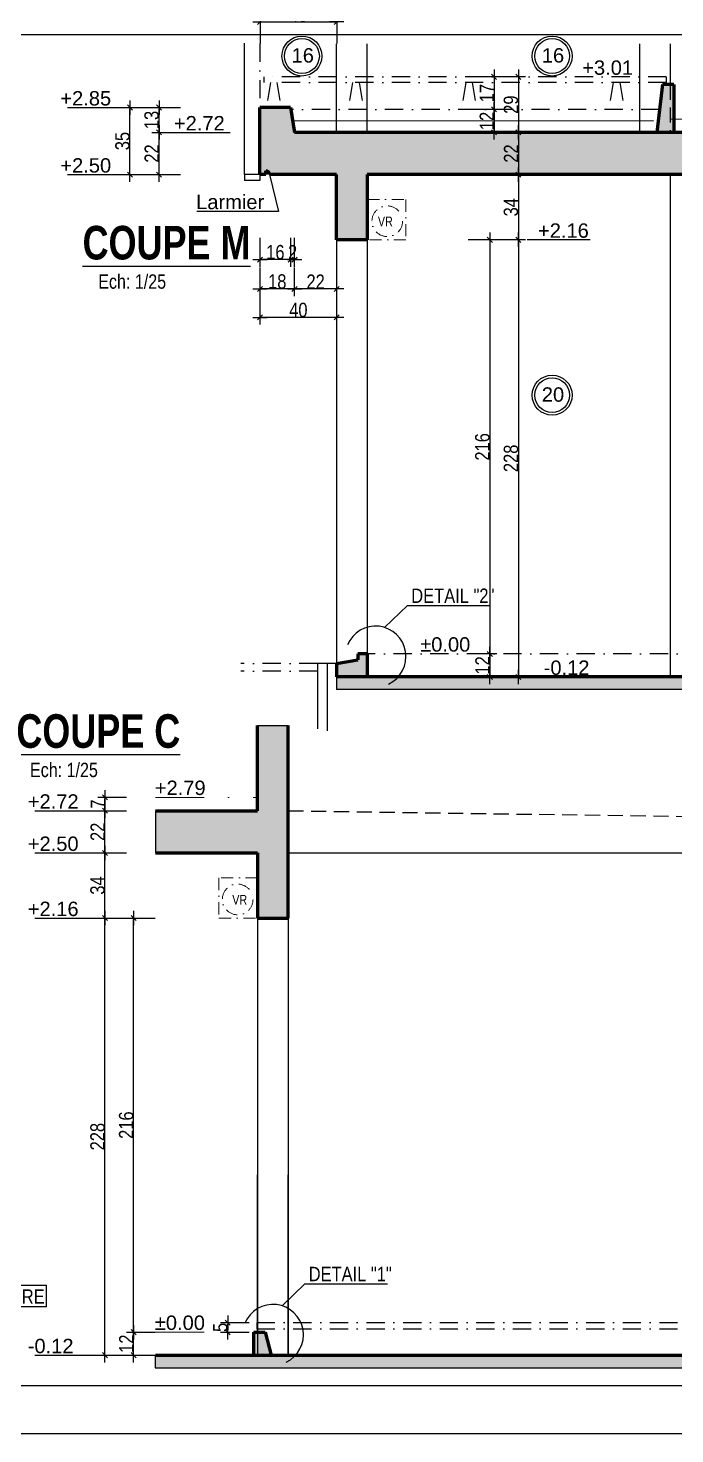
# Model space of a CAD drawing. Header units: millimetres. Extents: x -1734 to 5256, y -3612 to 588.
# Drawn here: x 1704 to 2379, y -3612 to -2146 of the extents above; entities that cross this region are included whole.
import ezdxf
from ezdxf.enums import TextEntityAlignment as Align

# ---------------------------------------------------------------- set-up
doc = ezdxf.new("R2010")
doc.units = ezdxf.units.MM
for name, pattern in [('CACHE2', [4.7625, 3.175, -1.5875]), ('TIRETPT2', [12.7, 6.35, -3.175, 0, -3.175]), ('TIRETPTX2', [50.8, 25.4, -12.7, 0, -12.7])]:
    doc.linetypes.add(name, pattern=pattern)
for name, color, linetype in [('01_Cad_2', 5, 'Continuous'), ('01_cote_gen', 4, 'Continuous'), ('01_linteaux', 2, 'Continuous'), ('01_poch_BN', 9, 'Continuous'), ('01_texte', 230, 'Continuous'), ('AA_COTES', 2, 'Continuous')]:
    doc.layers.add(name, color=color, linetype=linetype)
doc.layers.add('01_murs_coup', color=5, linetype='Continuous', lineweight=60)
doc.layers.add('01_tram_axes', color=2, linetype='TIRETPTX2', lineweight=9)
doc.styles.add('ARIAL', font='arial.ttf')
doc.styles.add('Arial Narrow', font='ARIALN.TTF')
doc.styles.add('impact', font='impact.ttf')
doc.styles.add('MATTE_TXT', font='arial.ttf')
doc.styles.add('STYLE2', font='ARIALN.TTF')
doc.linetypes.add('ISOLATION', pattern='A,0.00254,-2.54,[134,ltypeshp.shx,S=2.54,R=0,X=-2.54,Y=0],-5.08,[134,ltypeshp.shx,S=2.54,R=180,X=2.54,Y=0],-2.54', length=10.16254)
doc.dimstyles.new('JB25', dxfattribs={"dimscale": 0.1, "dimtxt": 150, "dimasz": 15, "dimexe": 0.1, "dimexo": 0.1, "dimgap": 0.09, "dimtad": 1, "dimdec": 1, "dimlfac": 0.5, "dimdsep": 46, "dimtxsty": 'STYLE2', "dimblk1": 'BOND_G', "dimblk2": 'BOND_D', "dimsah": 1, "dimcen": 1.5, "dimdle": 0.01, "dimse1": 1, "dimse2": 1, "dimclrd": 4, "dimclre": 2, "dimclrt": 6, "dimazin": 2, "dimtfac": 2.333333, "dimtdec": 1, "dimtix": 1, "dimtmove": 2, "dimatfit": 3, "dimldrblk": 'BOND_G', "dimfxl": 1, "dimtolj": 1, "dimtzin": 0, "dimarcsym": 0})
doc.dimstyles.new('JB50', dxfattribs={"dimscale": 0.1, "dimtxt": 150, "dimasz": 15, "dimexe": 0.1, "dimexo": 0.1, "dimgap": 0.09, "dimtad": 1, "dimdec": 1, "dimdsep": 46, "dimtxsty": 'STYLE2', "dimblk1": 'BOND_G', "dimblk2": 'BOND_D', "dimsah": 1, "dimcen": 1.5, "dimdle": 0.01, "dimse1": 1, "dimse2": 1, "dimclrd": 4, "dimclre": 2, "dimclrt": 6, "dimazin": 2, "dimtfac": 2.333333, "dimtdec": 1, "dimtix": 1, "dimtmove": 2, "dimatfit": 3, "dimldrblk": 'BOND_G', "dimfxl": 1, "dimtolj": 1, "dimtzin": 0, "dimarcsym": 0})

# ---------------------------------------------------------------- blocks, each defined once
blk = doc.blocks.new('BOND_G')
at = {"layer": 'AA_COTES', "color": 0}
for p, q in [((0, -5), (0, 15)), ((5, 0), (-5, 0)), ((1.77, 1.77), (-1.77, -1.77))]:
    blk.add_line(p, q, dxfattribs=at)
blk = doc.blocks.new('BOND_D')
at = {"layer": 'AA_COTES', "color": 0}
for p, q in [((5, 0), (-5, 0)), ((-1.77, -1.77), (1.77, 1.77)), ((0, 5), (0, -15))]:
    blk.add_line(p, q, dxfattribs=at)
blk = doc.blocks.new('*D160')
at = {"layer": '01_cote_gen', "color": 4, "lineweight": -2, "transparency": 16777216}
blk.add_line((4785.2, -2152.9), (75.2, -2152.9), dxfattribs=at)
at = {"layer": 'DEFPOINTS', "color": 0}
for p in [(73.7, -1999), (4786.7, -2069.5), (73.7, -2152.9)]:
    blk.add_point(p, dxfattribs=at)
at = {"layer": '01_cote_gen', "color": 4, "lineweight": -2, "transparency": 16777216, "xscale": 1.5, "yscale": 1.5, "zscale": 1.5, "rotation": 180}
blk.add_blockref('BOND_D', (73.7, -2152.9), dxfattribs=at)
at = {"layer": '01_cote_gen', "color": 4, "lineweight": -2, "transparency": 16777216, "xscale": 1.5, "yscale": 1.5, "zscale": 1.5}
blk.add_blockref('BOND_G', (4786.7, -2152.9), dxfattribs=at)
at = {"layer": '01_cote_gen', "color": 6, "transparency": 16777216, "insert": (2430.2, -2145.3), "char_height": 15, "attachment_point": 5, "style": 'STYLE2'}
blk.add_mtext('\\A1;4713', dxfattribs=at)
blk = doc.blocks.new('*D220')
at = {"layer": '01_cote_gen', "color": 4, "lineweight": -2, "ltscale": 2, "transparency": 16777216}
blk.add_line((1814.4, -3528.7), (1814.4, -3507.7), dxfattribs=at)
at = {"layer": 'DEFPOINTS', "color": 0, "ltscale": 2}
for p in [(1814.4, -3506.2), (1852.8, -3506.2), (1866.3, -3530.2)]:
    blk.add_point(p, dxfattribs=at)
at = {"layer": '01_cote_gen', "color": 4, "lineweight": -2, "ltscale": 2, "transparency": 16777216, "xscale": 1.5, "yscale": 1.5, "zscale": 1.5}
for name, p, rotation in [('BOND_D', (1814.4, -3506.2), 90), ('BOND_G', (1814.4, -3530.2), 270)]:
    blk.add_blockref(name, p, dxfattribs=dict(at, rotation=rotation))
at = {"layer": '01_cote_gen', "color": 6, "ltscale": 2, "transparency": 16777216, "insert": (1806.8, -3518.2), "char_height": 15, "attachment_point": 5, "rotation": 90, "style": 'STYLE2'}
blk.add_mtext('\\A1;12', dxfattribs=at)
blk = doc.blocks.new('*D221')
at = {"layer": '01_cote_gen', "color": 4, "lineweight": -2, "ltscale": 2, "transparency": 16777216}
blk.add_line((1784.5, -3072.7), (1784.5, -3007.7), dxfattribs=at)
at = {"layer": 'DEFPOINTS', "color": 0, "ltscale": 2}
for p in [(1784.5, -3006.2), (1848, -3006.2), (1834.7, -3074.2)]:
    blk.add_point(p, dxfattribs=at)
at = {"layer": '01_cote_gen', "color": 4, "lineweight": -2, "ltscale": 2, "transparency": 16777216, "xscale": 1.5, "yscale": 1.5, "zscale": 1.5}
for name, p, rotation in [('BOND_D', (1784.5, -3006.2), 90), ('BOND_G', (1784.5, -3074.2), 270)]:
    blk.add_blockref(name, p, dxfattribs=dict(at, rotation=rotation))
at = {"layer": '01_cote_gen', "color": 6, "ltscale": 2, "transparency": 16777216, "insert": (1776.8, -3040.2), "char_height": 15, "attachment_point": 5, "rotation": 90, "style": 'STYLE2'}
blk.add_mtext('\\A1;34', dxfattribs=at)
blk = doc.blocks.new('*D222')
at = {"layer": '01_cote_gen', "color": 4, "lineweight": -2, "ltscale": 2, "transparency": 16777216}
blk.add_line((1784.5, -3004.7), (1784.5, -2963.7), dxfattribs=at)
at = {"layer": 'DEFPOINTS', "color": 0, "ltscale": 2}
for p in [(1784.5, -2962.2), (1874.9, -2962.2), (1874.9, -3006.2)]:
    blk.add_point(p, dxfattribs=at)
at = {"layer": '01_cote_gen', "color": 4, "lineweight": -2, "ltscale": 2, "transparency": 16777216, "xscale": 1.5, "yscale": 1.5, "zscale": 1.5}
for name, p, rotation in [('BOND_D', (1784.5, -2962.2), 90), ('BOND_G', (1784.5, -3006.2), 270)]:
    blk.add_blockref(name, p, dxfattribs=dict(at, rotation=rotation))
at = {"layer": '01_cote_gen', "color": 6, "ltscale": 2, "transparency": 16777216, "insert": (1776.9, -2984.2), "char_height": 15, "attachment_point": 5, "rotation": 90, "style": 'STYLE2'}
blk.add_mtext('\\A1;22', dxfattribs=at)
blk = doc.blocks.new('*D223')
at = {"layer": '01_cote_gen', "color": 4, "lineweight": -2, "ltscale": 2, "transparency": 16777216}
blk.add_line((1784.5, -3528.7), (1784.5, -3075.7), dxfattribs=at)
at = {"layer": 'DEFPOINTS', "color": 0, "ltscale": 2}
for p in [(1784.5, -3074.2), (1864.6, -3074.2), (1858.7, -3530.2)]:
    blk.add_point(p, dxfattribs=at)
at = {"layer": '01_cote_gen', "color": 4, "lineweight": -2, "ltscale": 2, "transparency": 16777216, "xscale": 1.5, "yscale": 1.5, "zscale": 1.5}
for name, p, rotation in [('BOND_D', (1784.5, -3074.2), 90), ('BOND_G', (1784.5, -3530.2), 270)]:
    blk.add_blockref(name, p, dxfattribs=dict(at, rotation=rotation))
at = {"layer": '01_cote_gen', "color": 6, "ltscale": 2, "transparency": 16777216, "insert": (1776.8, -3302.2), "char_height": 15, "attachment_point": 5, "rotation": 90, "style": 'STYLE2'}
blk.add_mtext('\\A1;228', dxfattribs=at)
blk = doc.blocks.new('*D224')
at = {"layer": '01_cote_gen', "color": 4, "lineweight": -2, "ltscale": 2, "transparency": 16777216}
blk.add_line((1784.5, -2960.7), (1784.5, -2949.7), dxfattribs=at)
at = {"layer": 'DEFPOINTS', "color": 0, "ltscale": 2}
for p in [(1784.5, -2948.2), (1807, -2962.2), (1845.6, -2948.2)]:
    blk.add_point(p, dxfattribs=at)
at = {"layer": '01_cote_gen', "color": 4, "lineweight": -2, "ltscale": 2, "transparency": 16777216, "xscale": 1.5, "yscale": 1.5, "zscale": 1.5}
for name, p, rotation in [('BOND_D', (1784.5, -2948.2), 90), ('BOND_G', (1784.5, -2962.2), 270)]:
    blk.add_blockref(name, p, dxfattribs=dict(at, rotation=rotation))
at = {"layer": '01_cote_gen', "color": 6, "ltscale": 2, "transparency": 16777216, "insert": (1777, -2955.2), "char_height": 15, "attachment_point": 5, "rotation": 90, "style": 'STYLE2'}
blk.add_mtext('\\A1;7', dxfattribs=at)
blk = doc.blocks.new('*D225')
at = {"layer": '01_cote_gen', "color": 4, "lineweight": -2, "ltscale": 2, "transparency": 16777216}
blk.add_line((1814.4, -3504.7), (1814.4, -3075.7), dxfattribs=at)
at = {"layer": 'DEFPOINTS', "color": 0, "ltscale": 2}
for p in [(1807, -3074.2), (1814.4, -3074.2), (1821.9, -3506.2)]:
    blk.add_point(p, dxfattribs=at)
at = {"layer": '01_cote_gen', "color": 4, "lineweight": -2, "ltscale": 2, "transparency": 16777216, "xscale": 1.5, "yscale": 1.5, "zscale": 1.5}
for name, p, rotation in [('BOND_D', (1814.4, -3074.2), 90), ('BOND_G', (1814.4, -3506.2), 270)]:
    blk.add_blockref(name, p, dxfattribs=dict(at, rotation=rotation))
at = {"layer": '01_cote_gen', "color": 6, "ltscale": 2, "transparency": 16777216, "insert": (1806.7, -3290.2), "char_height": 15, "attachment_point": 5, "rotation": 90, "style": 'STYLE2'}
blk.add_mtext('\\A1;216', dxfattribs=at)
blk = doc.blocks.new('*D241')
at = {"layer": '01_cote_gen', "color": 4, "lineweight": -2, "transparency": 16777216}
blk.add_line((1912.6, -3504.7), (1912.6, -3497.7), dxfattribs=at)
at = {"layer": 'DEFPOINTS', "color": 0}
for p in [(1912.6, -3496.2), (1948, -3496.2), (1951.8, -3506.2)]:
    blk.add_point(p, dxfattribs=at)
at = {"layer": '01_cote_gen', "color": 4, "lineweight": -2, "transparency": 16777216, "xscale": 1.5, "yscale": 1.5, "zscale": 1.5}
for name, p, rotation in [('BOND_D', (1912.6, -3496.2), 90), ('BOND_G', (1912.6, -3506.2), 270)]:
    blk.add_blockref(name, p, dxfattribs=dict(at, rotation=rotation))
at = {"layer": '01_cote_gen', "color": 6, "transparency": 16777216, "insert": (1904.9, -3501.2), "char_height": 15, "attachment_point": 5, "rotation": 90, "style": 'STYLE2'}
blk.add_mtext('\\A1;5', dxfattribs=at)
blk = doc.blocks.new('*D353')
at = {"layer": '01_cote_gen', "color": 4, "lineweight": -2, "transparency": 16777216}
blk.add_line((2215.9, -2256.1), (2215.9, -2297.1), dxfattribs=at)
at = {"layer": 'DEFPOINTS', "color": 0}
for p in [(2448.5, -2254.6), (2215.9, -2298.6), (2448.5, -2298.6)]:
    blk.add_point(p, dxfattribs=at)
at = {"layer": '01_cote_gen', "color": 4, "lineweight": -2, "transparency": 16777216, "xscale": 1.5, "yscale": 1.5, "zscale": 1.5}
for name, p, rotation in [('BOND_G', (2215.9, -2254.6), 90), ('BOND_D', (2215.9, -2298.6), 270)]:
    blk.add_blockref(name, p, dxfattribs=dict(at, rotation=rotation))
at = {"layer": '01_cote_gen', "color": 6, "transparency": 16777216, "insert": (2208.3, -2276.6), "char_height": 15, "attachment_point": 5, "rotation": 90, "style": 'STYLE2'}
blk.add_mtext('\\A1;22', dxfattribs=at)
blk = doc.blocks.new('*D354')
at = {"layer": '01_cote_gen', "color": 4, "lineweight": -2, "transparency": 16777216}
blk.add_line((2215.9, -2300.1), (2215.9, -2365.1), dxfattribs=at)
at = {"layer": 'DEFPOINTS', "color": 0}
for p in [(2208.4, -2298.6), (2208.4, -2366.6), (2215.9, -2366.6)]:
    blk.add_point(p, dxfattribs=at)
at = {"layer": '01_cote_gen', "color": 4, "lineweight": -2, "transparency": 16777216, "xscale": 1.5, "yscale": 1.5, "zscale": 1.5}
for name, p, rotation in [('BOND_G', (2215.9, -2298.6), 90), ('BOND_D', (2215.9, -2366.6), 270)]:
    blk.add_blockref(name, p, dxfattribs=dict(at, rotation=rotation))
at = {"layer": '01_cote_gen', "color": 6, "transparency": 16777216, "insert": (2208.2, -2332.6), "char_height": 15, "attachment_point": 5, "rotation": 90, "style": 'STYLE2'}
blk.add_mtext('\\A1;34', dxfattribs=at)
blk = doc.blocks.new('*D355')
at = {"layer": '01_cote_gen', "color": 4, "lineweight": -2, "transparency": 16777216}
blk.add_line((2215.9, -2368.1), (2215.9, -2821.1), dxfattribs=at)
at = {"layer": 'DEFPOINTS', "color": 0}
for p in [(2208.4, -2366.6), (2210.2, -2822.6), (2215.9, -2822.6)]:
    blk.add_point(p, dxfattribs=at)
at = {"layer": '01_cote_gen', "color": 4, "lineweight": -2, "transparency": 16777216, "xscale": 1.5, "yscale": 1.5, "zscale": 1.5}
for name, p, rotation in [('BOND_G', (2215.9, -2366.6), 90), ('BOND_D', (2215.9, -2822.6), 270)]:
    blk.add_blockref(name, p, dxfattribs=dict(at, rotation=rotation))
at = {"layer": '01_cote_gen', "color": 6, "transparency": 16777216, "insert": (2208.2, -2594.6), "char_height": 15, "attachment_point": 5, "rotation": 90, "style": 'STYLE2'}
blk.add_mtext('\\A1;228', dxfattribs=at)
blk = doc.blocks.new('*D356')
at = {"layer": '01_cote_gen', "color": 4, "lineweight": -2, "transparency": 16777216}
blk.add_line((2186.1, -2368.1), (2186.1, -2797.1), dxfattribs=at)
at = {"layer": 'DEFPOINTS', "color": 0}
for p in [(2098.6, -2366.6), (2085, -2798.6), (2186.1, -2798.6)]:
    blk.add_point(p, dxfattribs=at)
at = {"layer": '01_cote_gen', "color": 4, "lineweight": -2, "transparency": 16777216, "xscale": 1.5, "yscale": 1.5, "zscale": 1.5}
for name, p, rotation in [('BOND_G', (2186.1, -2366.6), 90), ('BOND_D', (2186.1, -2798.6), 270)]:
    blk.add_blockref(name, p, dxfattribs=dict(at, rotation=rotation))
at = {"layer": '01_cote_gen', "color": 6, "transparency": 16777216, "insert": (2178.4, -2582.6), "char_height": 15, "attachment_point": 5, "rotation": 90, "style": 'STYLE2'}
blk.add_mtext('\\A1;216', dxfattribs=at)
blk = doc.blocks.new('*D357')
at = {"layer": '01_cote_gen', "color": 4, "lineweight": -2, "transparency": 16777216}
blk.add_line((2186.1, -2800.1), (2186.1, -2821.1), dxfattribs=at)
at = {"layer": 'DEFPOINTS', "color": 0}
for p in [(2178.6, -2798.6), (2186.1, -2822.6), (2448, -2822.6)]:
    blk.add_point(p, dxfattribs=at)
at = {"layer": '01_cote_gen', "color": 4, "lineweight": -2, "transparency": 16777216, "xscale": 1.5, "yscale": 1.5, "zscale": 1.5}
for name, p, rotation in [('BOND_G', (2186.1, -2798.6), 90), ('BOND_D', (2186.1, -2822.6), 270)]:
    blk.add_blockref(name, p, dxfattribs=dict(at, rotation=rotation))
at = {"layer": '01_cote_gen', "color": 6, "transparency": 16777216, "insert": (2178.5, -2810.6), "char_height": 15, "attachment_point": 5, "rotation": 90, "style": 'STYLE2'}
blk.add_mtext('\\A1;12', dxfattribs=at)
blk = doc.blocks.new('*D358')
at = {"layer": '01_cote_gen', "color": 4, "lineweight": -2, "transparency": 16777216}
blk.add_line((1947.8, -2139.2), (2024.8, -2139.2), dxfattribs=at)
at = {"layer": 'DEFPOINTS', "color": 0}
for p in [(2026.3, -2139.2), (2026.3, -2148), (1946.3, -2201.8)]:
    blk.add_point(p, dxfattribs=at)
at = {"layer": '01_cote_gen', "color": 4, "lineweight": -2, "transparency": 16777216, "xscale": 1.5, "yscale": 1.5, "zscale": 1.5, "rotation": 180}
blk.add_blockref('BOND_G', (1946.3, -2139.2), dxfattribs=at)
at = {"layer": '01_cote_gen', "color": 4, "lineweight": -2, "transparency": 16777216, "xscale": 1.5, "yscale": 1.5, "zscale": 1.5}
blk.add_blockref('BOND_D', (2026.3, -2139.2), dxfattribs=at)
at = {"layer": '01_cote_gen', "color": 6, "transparency": 16777216, "insert": (1986.3, -2131.5), "char_height": 15, "attachment_point": 5, "style": 'STYLE2'}
blk.add_mtext('\\A1;40', dxfattribs=at)
blk = doc.blocks.new('*D359')
at = {"layer": '01_cote_gen', "color": 4, "lineweight": -2, "transparency": 16777216}
blk.add_line((1840.9, -2297.1), (1840.9, -2256.1), dxfattribs=at)
at = {"layer": 'DEFPOINTS', "color": 0}
for p in [(1840.9, -2254.6), (2000.5, -2254.6), (1920.5, -2298.6)]:
    blk.add_point(p, dxfattribs=at)
at = {"layer": '01_cote_gen', "color": 4, "lineweight": -2, "transparency": 16777216, "xscale": 1.5, "yscale": 1.5, "zscale": 1.5}
for name, p, rotation in [('BOND_D', (1840.9, -2254.6), 90), ('BOND_G', (1840.9, -2298.6), 270)]:
    blk.add_blockref(name, p, dxfattribs=dict(at, rotation=rotation))
at = {"layer": '01_cote_gen', "color": 6, "transparency": 16777216, "insert": (1833.3, -2276.6), "char_height": 15, "attachment_point": 5, "rotation": 90, "style": 'STYLE2'}
blk.add_mtext('\\A1;22', dxfattribs=at)
blk = doc.blocks.new('*D360')
at = {"layer": '01_cote_gen', "color": 4, "lineweight": -2, "transparency": 16777216}
blk.add_line((1810.5, -2297.1), (1810.5, -2230.1), dxfattribs=at)
at = {"layer": 'DEFPOINTS', "color": 0}
for p in [(1810.5, -2228.6), (1939, -2228.6), (1949.6, -2298.6)]:
    blk.add_point(p, dxfattribs=at)
at = {"layer": '01_cote_gen', "color": 4, "lineweight": -2, "transparency": 16777216, "xscale": 1.5, "yscale": 1.5, "zscale": 1.5}
for name, p, rotation in [('BOND_D', (1810.5, -2228.6), 90), ('BOND_G', (1810.5, -2298.6), 270)]:
    blk.add_blockref(name, p, dxfattribs=dict(at, rotation=rotation))
at = {"layer": '01_cote_gen', "color": 6, "transparency": 16777216, "insert": (1802.8, -2263.6), "char_height": 15, "attachment_point": 5, "rotation": 90, "style": 'STYLE2'}
blk.add_mtext('\\A1;35', dxfattribs=at)
blk = doc.blocks.new('*D361')
at = {"layer": '01_cote_gen', "color": 4, "lineweight": -2, "transparency": 16777216}
blk.add_line((1840.9, -2253.1), (1840.9, -2230.1), dxfattribs=at)
at = {"layer": 'DEFPOINTS', "color": 0}
for p in [(1833, -2228.6), (1840.9, -2228.6), (1863.4, -2254.6)]:
    blk.add_point(p, dxfattribs=at)
at = {"layer": '01_cote_gen', "color": 4, "lineweight": -2, "transparency": 16777216, "xscale": 1.5, "yscale": 1.5, "zscale": 1.5}
for name, p, rotation in [('BOND_D', (1840.9, -2228.6), 90), ('BOND_G', (1840.9, -2254.6), 270)]:
    blk.add_blockref(name, p, dxfattribs=dict(at, rotation=rotation))
at = {"layer": '01_cote_gen', "color": 6, "transparency": 16777216, "insert": (1833.2, -2241.6), "char_height": 15, "attachment_point": 5, "rotation": 90, "style": 'STYLE2'}
blk.add_mtext('\\A1;13', dxfattribs=at)
blk = doc.blocks.new('*D365')
at = {"layer": '01_cote_gen', "color": 4, "lineweight": -2, "transparency": 16777216}
blk.add_line((2474.4, -2206.1), (2474.4, -2239.1), dxfattribs=at)
at = {"layer": 'DEFPOINTS', "color": 0}
for p in [(2378.3, -2204.6), (2388.7, -2240.6), (2474.4, -2240.6)]:
    blk.add_point(p, dxfattribs=at)
at = {"layer": '01_cote_gen', "color": 4, "lineweight": -2, "transparency": 16777216, "xscale": 1.5, "yscale": 1.5, "zscale": 1.5}
for name, p, rotation in [('BOND_G', (2474.4, -2204.6), 90), ('BOND_D', (2474.4, -2240.6), 270)]:
    blk.add_blockref(name, p, dxfattribs=dict(at, rotation=rotation))
at = {"layer": '01_cote_gen', "color": 6, "transparency": 16777216, "insert": (2466.7, -2222.6), "char_height": 15, "attachment_point": 5, "rotation": 90, "style": 'STYLE2'}
blk.add_mtext('\\A1;18', dxfattribs=at)
blk = doc.blocks.new('*D369')
at = {"layer": '01_cote_gen', "color": 4, "lineweight": -2, "transparency": 16777216}
blk.add_line((2215.9, -2198.1), (2215.9, -2253.1), dxfattribs=at)
at = {"layer": 'DEFPOINTS', "color": 0}
for p in [(2211.6, -2196.6), (2215.9, -2254.6), (2223.7, -2254.6)]:
    blk.add_point(p, dxfattribs=at)
at = {"layer": '01_cote_gen', "color": 4, "lineweight": -2, "transparency": 16777216, "xscale": 1.5, "yscale": 1.5, "zscale": 1.5}
for name, p, rotation in [('BOND_G', (2215.9, -2196.6), 90), ('BOND_D', (2215.9, -2254.6), 270)]:
    blk.add_blockref(name, p, dxfattribs=dict(at, rotation=rotation))
at = {"layer": '01_cote_gen', "color": 6, "transparency": 16777216, "insert": (2208.2, -2225.6), "char_height": 15, "attachment_point": 5, "rotation": 90, "style": 'STYLE2'}
blk.add_mtext('\\A1;29', dxfattribs=at)
blk = doc.blocks.new('*D370')
at = {"layer": '01_cote_gen', "color": 4, "lineweight": -2, "transparency": 16777216}
blk.add_line((2190.6, -2198.1), (2190.6, -2229.1), dxfattribs=at)
at = {"layer": 'DEFPOINTS', "color": 0}
for p in [(2191.4, -2196.6), (2190.6, -2230.6), (2191.4, -2230.6)]:
    blk.add_point(p, dxfattribs=at)
at = {"layer": '01_cote_gen', "color": 4, "lineweight": -2, "transparency": 16777216, "xscale": 1.5, "yscale": 1.5, "zscale": 1.5}
for name, p, rotation in [('BOND_G', (2190.6, -2196.6), 90), ('BOND_D', (2190.6, -2230.6), 270)]:
    blk.add_blockref(name, p, dxfattribs=dict(at, rotation=rotation))
at = {"layer": '01_cote_gen', "color": 6, "transparency": 16777216, "insert": (2183, -2213.6), "char_height": 15, "attachment_point": 5, "rotation": 90, "style": 'STYLE2'}
blk.add_mtext('\\A1;17', dxfattribs=at)
blk = doc.blocks.new('*D371')
at = {"layer": '01_cote_gen', "color": 4, "lineweight": -2, "transparency": 16777216}
blk.add_line((2190.6, -2232.1), (2190.6, -2253.1), dxfattribs=at)
at = {"layer": 'DEFPOINTS', "color": 0}
for p in [(2183.1, -2230.6), (2187.4, -2254.6), (2190.6, -2254.6)]:
    blk.add_point(p, dxfattribs=at)
at = {"layer": '01_cote_gen', "color": 4, "lineweight": -2, "transparency": 16777216, "xscale": 1.5, "yscale": 1.5, "zscale": 1.5}
for name, p, rotation in [('BOND_G', (2190.6, -2230.6), 90), ('BOND_D', (2190.6, -2254.6), 270)]:
    blk.add_blockref(name, p, dxfattribs=dict(at, rotation=rotation))
at = {"layer": '01_cote_gen', "color": 6, "transparency": 16777216, "insert": (2183, -2242.6), "char_height": 15, "attachment_point": 5, "rotation": 90, "style": 'STYLE2'}
blk.add_mtext('\\A1;12', dxfattribs=at)
blk = doc.blocks.new('*D372')
at = {"layer": '01_cote_gen', "color": 4, "lineweight": -2, "transparency": 16777216}
for p, q in [((2444.2, -2195.1), (2444.2, -2193.6)), ((2444.2, -2204.6), (2444.2, -2196.6)), ((2444.2, -2206.1), (2444.2, -2207.6))]:
    blk.add_line(p, q, dxfattribs=at)
at = {"layer": 'DEFPOINTS', "color": 0}
for p in [(2370.3, -2196.6), (2444.2, -2196.6), (2378.3, -2204.6)]:
    blk.add_point(p, dxfattribs=at)
at = {"layer": '01_cote_gen', "color": 4, "lineweight": -2, "transparency": 16777216, "xscale": 1.5, "yscale": 1.5, "zscale": 1.5}
for name, p, rotation in [('BOND_D', (2444.2, -2196.6), 270), ('BOND_G', (2444.2, -2204.6), 90)]:
    blk.add_blockref(name, p, dxfattribs=dict(at, rotation=rotation))
at = {"layer": '01_cote_gen', "color": 6, "transparency": 16777216, "insert": (2436.7, -2200.6), "char_height": 15, "attachment_point": 5, "rotation": 90, "style": 'STYLE2'}
blk.add_mtext('\\A1;4', dxfattribs=at)
blk = doc.blocks.new('*D639')
at = {"layer": '01_cote_gen', "color": 4, "lineweight": -2, "transparency": 16777216}
blk.add_line((2024.8, -2447.6), (1947.8, -2447.6), dxfattribs=at)
at = {"layer": 'DEFPOINTS', "color": 0}
for p in [(1946.3, -2311.4), (2026.3, -2334.4), (1946.3, -2447.6)]:
    blk.add_point(p, dxfattribs=at)
at = {"layer": '01_cote_gen', "color": 4, "lineweight": -2, "transparency": 16777216, "xscale": 1.5, "yscale": 1.5, "zscale": 1.5, "rotation": 180}
blk.add_blockref('BOND_D', (1946.3, -2447.6), dxfattribs=at)
at = {"layer": '01_cote_gen', "color": 4, "lineweight": -2, "transparency": 16777216, "xscale": 1.5, "yscale": 1.5, "zscale": 1.5}
blk.add_blockref('BOND_G', (2026.3, -2447.6), dxfattribs=at)
at = {"layer": '01_cote_gen', "color": 6, "transparency": 16777216, "insert": (1986.3, -2439.9), "char_height": 15, "attachment_point": 5, "style": 'STYLE2'}
blk.add_mtext('\\A1;40', dxfattribs=at)
blk = doc.blocks.new('*D640')
at = {"layer": '01_cote_gen', "color": 4, "lineweight": -2, "transparency": 16777216}
blk.add_line((1980.8, -2417.9), (1947.8, -2417.9), dxfattribs=at)
at = {"layer": 'DEFPOINTS', "color": 0}
for p in [(1946.3, -2299.4), (1982.3, -2290.4), (1946.3, -2417.9)]:
    blk.add_point(p, dxfattribs=at)
at = {"layer": '01_cote_gen', "color": 4, "lineweight": -2, "transparency": 16777216, "xscale": 1.5, "yscale": 1.5, "zscale": 1.5, "rotation": 180}
blk.add_blockref('BOND_D', (1946.3, -2417.9), dxfattribs=at)
at = {"layer": '01_cote_gen', "color": 4, "lineweight": -2, "transparency": 16777216, "xscale": 1.5, "yscale": 1.5, "zscale": 1.5}
blk.add_blockref('BOND_G', (1982.3, -2417.9), dxfattribs=at)
at = {"layer": '01_cote_gen', "color": 6, "transparency": 16777216, "insert": (1964.3, -2410.2), "char_height": 15, "attachment_point": 5, "style": 'STYLE2'}
blk.add_mtext('\\A1;18', dxfattribs=at)
blk = doc.blocks.new('*D641')
at = {"layer": '01_cote_gen', "color": 4, "lineweight": -2, "transparency": 16777216}
for p, q in [((1976.8, -2387.2), (1975.3, -2387.2)), ((1978.3, -2387.2), (1982.3, -2387.2)), ((1983.8, -2387.2), (1985.3, -2387.2))]:
    blk.add_line(p, q, dxfattribs=at)
at = {"layer": 'DEFPOINTS', "color": 0}
for p in [(1978.3, -2264.4), (1982.3, -2290.4), (1982.3, -2387.2)]:
    blk.add_point(p, dxfattribs=at)
at = {"layer": '01_cote_gen', "color": 4, "lineweight": -2, "transparency": 16777216, "xscale": 1.5, "yscale": 1.5, "zscale": 1.5}
blk.add_blockref('BOND_G', (1978.3, -2387.2), dxfattribs=at)
at = {"layer": '01_cote_gen', "color": 4, "lineweight": -2, "transparency": 16777216, "xscale": 1.5, "yscale": 1.5, "zscale": 1.5, "rotation": 180}
blk.add_blockref('BOND_D', (1982.3, -2387.2), dxfattribs=at)
at = {"layer": '01_cote_gen', "color": 6, "transparency": 16777216, "insert": (1980.3, -2379.7), "char_height": 15, "attachment_point": 5, "style": 'STYLE2'}
blk.add_mtext('\\A1;2', dxfattribs=at)
blk = doc.blocks.new('*D642')
at = {"layer": '01_cote_gen', "color": 4, "lineweight": -2, "transparency": 16777216}
blk.add_line((1976.8, -2387.2), (1947.8, -2387.2), dxfattribs=at)
at = {"layer": 'DEFPOINTS', "color": 0}
for p in [(1946.3, -2264.4), (1978.3, -2264.4), (1946.3, -2387.2)]:
    blk.add_point(p, dxfattribs=at)
at = {"layer": '01_cote_gen', "color": 4, "lineweight": -2, "transparency": 16777216, "xscale": 1.5, "yscale": 1.5, "zscale": 1.5, "rotation": 180}
blk.add_blockref('BOND_D', (1946.3, -2387.2), dxfattribs=at)
at = {"layer": '01_cote_gen', "color": 4, "lineweight": -2, "transparency": 16777216, "xscale": 1.5, "yscale": 1.5, "zscale": 1.5}
blk.add_blockref('BOND_G', (1978.3, -2387.2), dxfattribs=at)
at = {"layer": '01_cote_gen', "color": 6, "transparency": 16777216, "insert": (1962.3, -2379.6), "char_height": 15, "attachment_point": 5, "style": 'STYLE2'}
blk.add_mtext('\\A1;16', dxfattribs=at)
blk = doc.blocks.new('*D643')
at = {"layer": '01_cote_gen', "color": 4, "lineweight": -2, "transparency": 16777216}
blk.add_line((2024.8, -2417.9), (1983.8, -2417.9), dxfattribs=at)
at = {"layer": 'DEFPOINTS', "color": 0}
for p in [(1982.3, -2401), (2026.3, -2396.1), (1982.3, -2417.9)]:
    blk.add_point(p, dxfattribs=at)
at = {"layer": '01_cote_gen', "color": 4, "lineweight": -2, "transparency": 16777216, "xscale": 1.5, "yscale": 1.5, "zscale": 1.5, "rotation": 180}
blk.add_blockref('BOND_D', (1982.3, -2417.9), dxfattribs=at)
at = {"layer": '01_cote_gen', "color": 4, "lineweight": -2, "transparency": 16777216, "xscale": 1.5, "yscale": 1.5, "zscale": 1.5}
blk.add_blockref('BOND_G', (2026.3, -2417.9), dxfattribs=at)
at = {"layer": '01_cote_gen', "color": 6, "transparency": 16777216, "insert": (2004.3, -2410.3), "char_height": 15, "attachment_point": 5, "style": 'STYLE2'}
blk.add_mtext('\\A1;22', dxfattribs=at)

msp = doc.modelspace()

# ---------------------------------------------------------------- hatches: boundary and pattern name
at = {"layer": '01_poch_BN'}
h = msp.add_hatch(color=256, dxfattribs=at)
h.dxf.hatch_style = 1
h.paths.add_polyline_path([(2448.48, -2254.63), (1982.27, -2254.63), (1978.27, -2228.63), (1946.27, -2228.63), (1946.27, -2298.63), (1952.27, -2298.63), (1952.27, -2294.63, -0.4142136), (1956.27, -2298.63), (2026.27, -2298.63), (2026.27, -2366.63), (2058.27, -2366.63), (2058.27, -2298.63), (2448.48, -2298.63)])
h.paths.add_polyline_path([(2378.27, -2204.63), (2366.27, -2204.63), (2360.27, -2254.63), (2378.27, -2254.63)])
h = msp.add_hatch(color=256, dxfattribs=at)
h.dxf.hatch_style = 1
h.paths.add_polyline_path([(2448.48, -2822.63), (2062.27, -2822.63), (2026.27, -2822.63), (2026.27, -2835.68), (2448.48, -2835.68)])
h.paths.add_polyline_path([(2058.27, -2798.63), (2048.27, -2798.63), (2048.27, -2804.63), (2026.27, -2808.63), (2026.27, -2822.63), (2058.27, -2822.63)])
h = msp.add_hatch(color=256, dxfattribs=at)
h.dxf.hatch_style = 1
h.paths.add_polyline_path([(1975.81, -2873.13), (1943.81, -2873.13), (1943.81, -2962.24), (1837.32, -2962.24), (1837.32, -3006.24), (1943.81, -3006.24), (1943.81, -3074.24), (1975.81, -3074.24)])
h.paths.add_polyline_path([(2649.12, -3530.24), (1975.81, -3530.24), (1836.86, -3530.24), (1836.86, -3543.28), (2649.12, -3543.28)])
h.paths.add_polyline_path([(2605.81, -3402.24), (2569.81, -3402.24), (2569.81, -3530.24), (2605.81, -3530.24)])
h.paths.add_polyline_path([(1951.81, -3506.24), (1939.81, -3506.24), (1939.81, -3530.24), (1957.81, -3530.24)])

# ---------------------------------------------------------------- linework, layer by layer
at = {"layer": '01_Cad_2', "color": 2}
msp.add_line((4206.49, -3562.28), (-1683.51, -3562.28), dxfattribs=at)
at = {"layer": '01_Cad_2'}
msp.add_line((4206.49, -3612.28), (-1733.51, -3612.28), dxfattribs=at)
at = {"layer": '01_cote_gen'}
msp.add_line((2026.27, -2822.63), (2026.27, -2835.68), dxfattribs=at)
at = {"layer": '01_linteaux'}
for p, q in [((1930.27, -2298.63), (1930.27, -2161.53)), ((2026.27, -2254.63), (2026.27, -2162.28)), ((2058.27, -2254.63), (2058.27, -2162.28)), ((2342.27, -2162.28), (2342.27, -2254.63)), ((2374.27, -2162.28), (2374.27, -2204.63)), ((1946.27, -2298.63), (1930.27, -2298.63)), ((2374.27, -2298.63), (2374.27, -2822.63)), ((2026.27, -2366.63), (2026.27, -2808.63)), ((2058.27, -2366.63), (2058.27, -2798.63)), ((2006.27, -2808.63), (2006.27, -2876.76)), ((2026.27, -2808.63), (2006.27, -2808.63)), ((1975.81, -3006.24), (2415.81, -3006.24)), ((1943.81, -3074.24), (1943.81, -3506.24)), ((1975.81, -3074.24), (1975.81, -3530.24)), ((1943.81, -3506.24), (1943.81, -3341.94)), ((1975.81, -3530.24), (1975.81, -3341.94)), ((1943.81, -3506.24), (1943.81, -3530.24))]:
    msp.add_line(p, q, dxfattribs=at)
at = {"layer": '01_linteaux', "linetype": 'TIRETPT2', "ltscale": 3}
for p, q in [((1946.27, -2161.71), (1946.27, -2228.63)), ((2370.27, -2196.63), (1950.27, -2196.63)), ((1950.27, -2196.63), (1950.27, -2202.63)), ((2370.27, -2196.63), (2370.27, -2202.63)), ((2370.27, -2202.63), (1950.27, -2202.63)), ((1957.13, -2202.63), (1952.75, -2228.63)), ((1963.83, -2202.63), (1968.21, -2228.63)), ((2042.9, -2202.63), (2038.18, -2230.63)), ((2049.6, -2202.63), (2054.32, -2230.63)), ((2160.99, -2202.63), (2156.27, -2230.63)), ((2167.69, -2202.63), (2172.41, -2230.63)), ((2314.98, -2202.63), (2310.26, -2230.63)), ((2321.68, -2202.63), (2326.4, -2230.63)), ((2363.15, -2230.63), (1978.58, -2230.63)), ((2448.48, -2798.63), (2058.27, -2798.63)), ((2006.27, -2808.63), (1926.27, -2808.63)), ((2006.27, -2816.63), (1926.27, -2816.63)), ((1942.83, -3496.24), (2565.81, -3496.24)), ((1942.83, -3502.64), (2565.81, -3502.64))]:
    msp.add_line(p, q, dxfattribs=at)
at = {"layer": '01_linteaux', "linetype": 'CACHE2', "ltscale": 5}
for p, q in [((2374.27, -2204.63), (2374.27, -2254.63)), ((1975.81, -2962.24), (2399.81, -2968.24))]:
    msp.add_line(p, q, dxfattribs=at)
at = {"layer": '01_linteaux', "linetype": 'TIRETPT2', "ltscale": 7}
for p, q in [((1930.27, -2298.63), (1930.27, -2304.63)), ((1946.27, -2298.63), (1946.27, -2304.63)), ((1946.27, -2304.63), (1930.27, -2304.63)), ((1942.83, -3496.24), (1942.83, -3502.64))]:
    msp.add_line(p, q, dxfattribs=at)
at = {"layer": '01_murs_coup'}
for p, q in [((2366.27, -2204.63), (2360.27, -2254.63)), ((2378.27, -2204.63), (2366.27, -2204.63)), ((2378.27, -2204.63), (2378.27, -2254.63)), ((1978.27, -2228.63), (1946.27, -2228.63)), ((1946.27, -2298.63), (1946.27, -2228.63)), ((1978.27, -2228.63), (1982.27, -2254.63)), ((2448.48, -2254.63), (1982.27, -2254.63)), ((1952.27, -2298.63), (1946.27, -2298.63)), ((1952.27, -2298.63), (1952.27, -2294.63)), ((2026.27, -2298.63), (1956.27, -2298.63)), ((2026.27, -2366.63), (2026.27, -2298.63)), ((2448.48, -2298.63), (2058.27, -2298.63)), ((2058.27, -2298.63), (2058.27, -2366.63)), ((2058.27, -2366.63), (2026.27, -2366.63)), ((2048.27, -2798.63), (2048.27, -2804.63)), ((2058.27, -2798.63), (2048.27, -2798.63)), ((2058.27, -2798.63), (2058.27, -2822.63)), ((2026.27, -2808.63), (2048.27, -2804.63)), ((2026.27, -2808.63), (2026.27, -2822.63)), ((2448.01, -2822.63), (2026.27, -2822.63)), ((2448.48, -2822.63), (2062.27, -2822.63)), ((1943.81, -2962.24), (1943.81, -2873.13)), ((1975.81, -3074.24), (1975.81, -2873.13)), ((1837.32, -2962.24), (1943.81, -2962.24)), ((1837.32, -3006.24), (1943.81, -3006.24)), ((1943.81, -3006.24), (1943.81, -3074.24)), ((1943.81, -3074.24), (1975.81, -3074.24)), ((1939.81, -3530.24), (1939.81, -3506.24)), ((1939.81, -3506.24), (1951.81, -3506.24)), ((1951.81, -3506.24), (1957.81, -3530.24)), ((1837.32, -3530.24), (1975.81, -3530.24)), ((1837.32, -3530.24), (1939.81, -3530.24)), ((1975.81, -3530.24), (2649.12, -3530.24))]:
    msp.add_line(p, q, dxfattribs=at)
msp.add_arc((1952.27, -2298.63), 4, 0, 90, dxfattribs=at)
at = {"layer": '01_poch_BN', "linetype": 'ISOLATION'}
for p, q in [((2356.83, -2242.63), (1981.46, -2242.66)), ((2016.27, -2808.63), (2016.27, -2878.87))]:
    msp.add_line(p, q, dxfattribs=at)
at = {"layer": '01_poch_BN'}
msp.add_line((2026.27, -2822.63), (2026.27, -2835.68), dxfattribs=at)
at = {"layer": '01_poch_BN', "ltscale": 2}
for p, q in [((2448.48, -2835.68), (2026.27, -2835.68)), ((1943.81, -2873.13), (1975.81, -2873.13)), ((1837.32, -2962.24), (1837.32, -3006.24)), ((1836.86, -3530.24), (1836.86, -3543.28)), ((1836.86, -3543.28), (2649.12, -3543.28))]:
    msp.add_line(p, q, dxfattribs=at)
at = {"layer": '01_texte'}
for p, q in [((1745.21, -2228.63), (1803.73, -2228.63)), ((1863.69, -2254.63), (1915.29, -2254.63)), ((1745.21, -2298.63), (1803.73, -2298.63)), ((1956.27, -2298.63), (1965.45, -2337.01)), ((1965.45, -2337.01), (1880.21, -2337.01)), ((2290.87, -2366.63), (2225.1, -2366.63)), ((2076.26, -2771), (2100.18, -2748.16)), ((2100.18, -2748.16), (2186.5, -2748.16)), ((2290.87, -2822.63), (2225.1, -2822.63)), ((1711.21, -2962.24), (1776.98, -2962.24)), ((1711.21, -3006.24), (1776.98, -3006.24)), ((1711.21, -3074.24), (1776.98, -3074.24)), ((1969.24, -3478.6), (1993.17, -3455.76)), ((1993.17, -3455.76), (2079.49, -3455.76)), ((1711.21, -3530.24), (1776.98, -3530.24))]:
    msp.add_line(p, q, dxfattribs=at)
msp.add_lwpolyline([(1661.65, -3457.03), (1723.23, -3457.03), (1723.23, -3479.84), (1661.65, -3479.84)], close=True, dxfattribs=at)
for centre, radius in [((1990.01, -2174.88), 20.85), ((2251.13, -2174.88), 20.85), ((1990.01, -2174.88), 18.19), ((2251.13, -2174.88), 18.19), ((2251.13, -2528.67), 20.85), ((2251.13, -2528.67), 18.19)]:
    msp.add_circle(centre, radius, dxfattribs=at)
for centre in [(2066.85, -2801.33), (1959.84, -3508.93)]:
    msp.add_arc(centre, 31.75, 295.472, 157.44571, dxfattribs=at)
at = {"layer": '01_tram_axes'}
msp.add_line((2448.48, -2240.63), (2374.27, -2240.63), dxfattribs=at)
at = {"layer": '01_tram_axes', "ltscale": 0.5}
for p, q in [((2058.27, -2324.64), (2098.62, -2324.64)), ((2098.62, -2324.64), (2098.62, -2366.63)), ((2098.62, -2366.63), (2058.27, -2366.63)), ((1903.46, -3032.25), (1903.46, -3074.24)), ((1943.81, -3032.25), (1903.46, -3032.25)), ((1903.46, -3074.24), (1943.81, -3074.24))]:
    msp.add_line(p, q, dxfattribs=at)
at = {"layer": '01_tram_axes', "ltscale": 2}
for p, q in [((1943.81, -2934.24), (1943.81, -2940.24)), ((1837.32, -2948.24), (1943.81, -2948.24)), ((1837.32, -3506.24), (1939.81, -3506.24))]:
    msp.add_line(p, q, dxfattribs=at)
at = {"layer": '01_tram_axes', "ltscale": 0.5}
for centre in [(2079.1, -2347.18), (1922.98, -3054.78)]:
    msp.add_circle(centre, 16, dxfattribs=at)

# ---------------------------------------------------------------- texts
at = {"layer": '01_texte'}
for s, style, p in [('16', 'ARIAL', (1979.25, -2181.7)), ('16', 'ARIAL', (2240.37, -2181.7)), ('+3.01', 'ARIAL', (2282.57, -2194.47)), ('+2.85', 'ARIAL', (1737.93, -2226.47)), ('+2.72', 'ARIAL', (1856.42, -2252.47)), ('+2.50', 'ARIAL', (1737.93, -2296.47)), ('Larmier', 'ARIAL', (1879.62, -2334.62)), ('+2.16', 'ARIAL', (2236.42, -2364.47)), ('20', 'ARIAL', (2240.37, -2535.5)), ('DETAIL "2"', 'Arial Narrow', (2104.14, -2745.41)), ('%%P0.00', 'ARIAL', (2113.46, -2796.2)), ('-0.12', 'ARIAL', (2242.33, -2820.47)), ('+2.79', 'ARIAL', (1836.54, -2945.81)), ('+2.72', 'ARIAL', (1703.94, -2960.08)), ('+2.50', 'ARIAL', (1703.94, -3004.08)), ('+2.16', 'ARIAL', (1703.94, -3072.08)), ('DETAIL "1"', 'Arial Narrow', (1997.13, -3453.01)), ('TERRE', 'Arial Narrow', (1663.32, -3476.48)), ('%%P0.00', 'ARIAL', (1836.54, -3503.81)), ('-0.12', 'ARIAL', (1703.94, -3528.08))]:
    msp.add_text(s, height=15, dxfattribs=dict(at, style=style)).set_placement(p)
at = {"layer": '01_texte', "style": 'MATTE_TXT', "width": 0.8}
for s, height, p in [('VR', 10, (2077.08, -2355.42)), ('Ech: 1/25', 15, (1812.88, -2422.14)), ('Ech: 1/25', 15, (1741.67, -2931.63)), ('VR', 10, (1925.09, -3063.03))]:
    msp.add_text(s, height=height, dxfattribs=at).set_placement(p, align=Align.BOTTOM_CENTER)
at = {"layer": '01_texte', "style": 'impact'}
for s, p in [('%%UCOUPE M', (1848.75, -2397.58)), ('%%UCOUPE C', (1777.55, -2907.07))]:
    msp.add_text(s, height=35, dxfattribs=at).set_placement(p, align=Align.BOTTOM_CENTER)

# ---------------------------------------------------------------- dimensions: what is measured, and where the dimension line sits
at = {"layer": '01_cote_gen'}
for base, p1, p2, dimstyle, picture, middle in [((73.74, -2152.94), (4786.73, -2069.53), (73.74, -1998.96), 'JB50', '*D160', (2430.24, -2145.28)), ((2026.27, -2139.21), (1946.27, -2201.75), (2026.27, -2148.03), 'JB25', '*D358', (1986.27, -2131.55)), ((1946.27, -2387.25), (1978.27, -2264.45), (1946.27, -2264.45), 'JB25', '*D642', (1962.27, -2379.58)), ((1982.27, -2387.25), (1978.27, -2264.45), (1982.27, -2290.45), 'JB25', '*D641', (1980.27, -2379.71)), ((1946.27, -2417.88), (1982.27, -2290.45), (1946.27, -2299.45), 'JB25', '*D640', (1964.27, -2410.21)), ((1946.27, -2447.57), (2026.27, -2334.45), (1946.27, -2311.38), 'JB25', '*D639', (1986.27, -2439.9)), ((1982.27, -2417.88), (2026.27, -2396.06), (1982.27, -2401.02), 'JB25', '*D643', (2004.27, -2410.34))]:
    dim = msp.add_linear_dim(base=base, p1=p1, p2=p2, dimstyle=dimstyle, dxfattribs=at)
    dim.commit()
    dim.dimension.update_dxf_attribs({"geometry": picture, "text_midpoint": middle})
for base, p1, p2, picture, middle in [((2190.57, -2230.63), (2191.36, -2196.63), (2191.36, -2230.63), '*D370', (2183.03, -2213.63)), ((2215.85, -2254.63), (2211.57, -2196.63), (2223.66, -2254.63), '*D369', (2208.19, -2225.63)), ((2444.21, -2196.63), (2378.27, -2204.63), (2370.27, -2196.63), '*D372', (2436.7, -2200.63)), ((2474.4, -2240.63), (2378.27, -2204.63), (2388.71, -2240.63), '*D365', (2466.73, -2222.63)), ((1810.48, -2228.63), (1949.6, -2298.63), (1938.95, -2228.63), '*D360', (1802.82, -2263.63)), ((1840.87, -2228.63), (1863.37, -2254.63), (1832.98, -2228.63), '*D361', (1833.21, -2241.63)), ((2190.57, -2254.63), (2183.07, -2230.63), (2187.42, -2254.63), '*D371', (2183.03, -2242.63)), ((1840.87, -2254.63), (1920.51, -2298.63), (2000.51, -2254.63), '*D359', (1833.33, -2276.63)), ((2215.85, -2298.63), (2448.48, -2254.63), (2448.48, -2298.63), '*D353', (2208.31, -2276.63)), ((2215.85, -2366.63), (2208.35, -2298.63), (2208.35, -2366.63), '*D354', (2208.19, -2332.63)), ((2186.07, -2798.63), (2098.62, -2366.63), (2085.02, -2798.63), '*D356', (2178.4, -2582.63)), ((2215.85, -2822.63), (2208.35, -2366.63), (2210.23, -2822.63), '*D355', (2208.19, -2594.63)), ((2186.07, -2822.63), (2178.57, -2798.63), (2448.01, -2822.63), '*D357', (2178.53, -2810.63)), ((1912.57, -3496.24), (1951.81, -3506.24), (1947.97, -3496.24), '*D241', (1904.93, -3501.24))]:
    dim = msp.add_linear_dim(base=base, p1=p1, p2=p2, angle=90, dimstyle='JB25', dxfattribs=at)
    dim.commit()
    dim.dimension.update_dxf_attribs({"geometry": picture, "text_midpoint": middle})
at = {"layer": '01_cote_gen', "ltscale": 2}
for base, p1, p2, picture, middle in [((1784.48, -2948.24), (1806.98, -2962.24), (1845.64, -2948.24), '*D224', (1776.97, -2955.24)), ((1784.48, -2962.24), (1874.87, -3006.24), (1874.87, -2962.24), '*D222', (1776.94, -2984.24)), ((1784.48, -3006.24), (1834.72, -3074.24), (1848.02, -3006.24), '*D221', (1776.81, -3040.24)), ((1784.48, -3074.24), (1858.73, -3530.24), (1864.58, -3074.24), '*D223', (1776.81, -3302.24)), ((1814.36, -3074.24), (1821.86, -3506.24), (1806.98, -3074.24), '*D225', (1806.69, -3290.24)), ((1814.36, -3506.24), (1866.26, -3530.24), (1852.84, -3506.24), '*D220', (1806.82, -3518.24))]:
    dim = msp.add_linear_dim(base=base, p1=p1, p2=p2, angle=90, dimstyle='JB25', dxfattribs=at)
    dim.commit()
    dim.dimension.update_dxf_attribs({"geometry": picture, "text_midpoint": middle})

doc.saveas('drawing.dxf')
